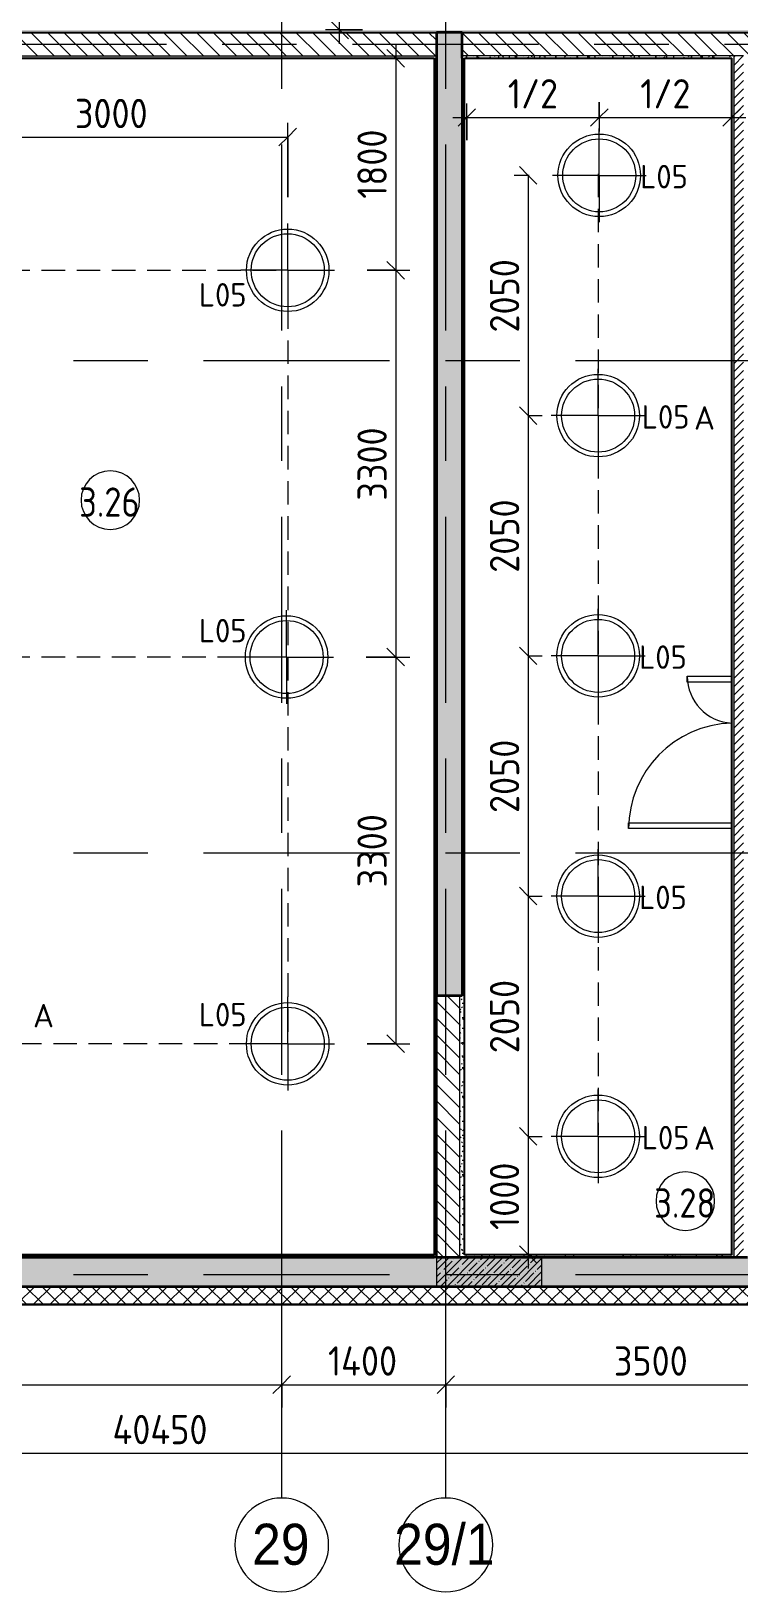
# Model space of a CAD drawing. Header units: millimetres. Extents: x 81682 to 274809, y -8553 to 29000.
# Drawn here: x 103672 to 109710, y -2706 to 10610 of the extents above; entities that cross this region are included whole.
import ezdxf

# ---------------------------------------------------------------- set-up
doc = ezdxf.new("R2010")
doc.units = ezdxf.units.MM
doc.linetypes.add('ADSK_Штрих_ш2 п1', pattern=[300, 200, -100])
doc.linetypes.add('Осевая', pattern=[3175, 635, -476.25, 1587.5, -476.25])
for name, color, linetype, lineweight in [('A-ANNO-DIMS', 7, 'Continuous', 9), ('A-ANNO-DIMS-100', 7, 'Continuous', 9), ('A-AREA-IDEN', 7, 'Continuous', 9), ('A-DETL-1', 7, 'ADSK_Штрих_ш2 п1', 9), ('A-DOOR', 7, 'Continuous', 9), ('A-DOOR-1', 7, 'Continuous', 13), ('A-WALL', 7, 'Continuous', 9), ('E-LITE-EQPM-IDEN', 7, 'Continuous', 9), ('I-WALL', 7, 'Continuous', 9), ('S-COLS', 7, 'Continuous', 9), ('Оси', 7, 'Continuous', 9), ('Оси-1', 7, 'Continuous', 20), ('Оси-2', 7, 'Осевая', 9)]:
    doc.layers.add(name, color=color, linetype=linetype, lineweight=lineweight)
for name, color, linetype, lineweight, true_color in [('A-ANNO-NOTE', 1, 'Continuous', 9, 0xff0000), ('A-WALL-2', 254, 'Continuous', 25, 0xbebebe), ('A-WALL-3', 254, 'Continuous', 35, 0xbebebe), ('A-WALL-4', 7, 'Continuous', 35, 0x3c3c3c), ('A-WALL-6', 7, 'Continuous', 25, 0x3c3c3c), ('A-WALL-FNSH-1', 254, 'Continuous', 9, 0xbebebe), ('A-WALL-FNSH-2', 254, 'Continuous', 13, 0xbebebe), ('A-WALL-FNSH-3', 7, 'Continuous', 13, 0x3c3c3c), ('G-ANNO-TEXT-1', 1, 'Continuous', 9, 0xff0000)]:
    doc.layers.add(name, color=color, linetype=linetype, lineweight=lineweight, true_color=true_color)
doc.styles.add('Arial', font='arial.ttf', dxfattribs={"width": 0.9, "height": 350})
doc.styles.add('GOST Common', font='GOST_Common.ttf', dxfattribs={"height": 200})
doc.styles.add('GOST Common_1', font='GOST_Common.ttf', dxfattribs={"width": 0.9, "height": 250})
doc.styles.add('ISOCPEUR', font='isocpeur.ttf', dxfattribs={"width": 0.9, "height": 250})
doc.styles.add('ISOCPEUR_1', font='isocpeur.ttf', dxfattribs={"width": 0.9, "height": 250})
doc.styles.add('ISOCPEUR_2', font='isocpeur.ttf', dxfattribs={"height": 200})
doc.dimstyles.new('ISO-2_5_0_9К_БОЛЬШОЙ', dxfattribs={"dimscale": 304.8, "dimtxt": 248.995294, "dimasz": 0.492126, "dimexe": 0.393701, "dimexo": 0.984252, "dimgap": 0, "dimtad": 1, "dimdec": 0, "dimrnd": 10, "dimzin": 0, "dimdsep": 46, "dimtxsty": 'ISOCPEUR', "dimblk1": 'OBLIQUE', "dimblk2": 'OBLIQUE', "dimsah": 1, "dimcen": 0.09, "dimdle": 0.393701, "dimazin": 0, "dimtfac": 1, "dimtdec": 4, "dimtix": 1, "dimtmove": 0, "dimatfit": 3, "dimfxl": 1, "dimtvp": 1, "dimtolj": 1, "dimtzin": 0, "dimarcsym": 2})
doc.dimstyles.new('ISO-2_5_0_9К_БОЛЬШОЙ_1', dxfattribs={"dimscale": 304.8, "dimtxt": 248.995294, "dimasz": 0.492126, "dimexe": 0.393701, "dimexo": 0.984252, "dimgap": 0, "dimtad": 1, "dimdec": 0, "dimrnd": 10, "dimzin": 0, "dimdsep": 46, "dimtxsty": 'ISOCPEUR_1', "dimblk1": 'OBLIQUE', "dimblk2": 'OBLIQUE', "dimsah": 1, "dimcen": 0.09, "dimdle": 0.393701, "dimazin": 0, "dimtfac": 1, "dimtdec": 4, "dimtix": 1, "dimtmove": 0, "dimatfit": 3, "dimfxl": 1, "dimtvp": 1, "dimtolj": 1, "dimtzin": 0, "dimarcsym": 2})
pattern_1 = [(135, (0, 0), (-70.71068, -70.71068), [])]
pattern_2 = [(45, (0, 0), (-57.024626, 57.024626), []), (45, (57.025, 0), (-57.024626, 57.024626), [100.806, -20.161, 3.353, -16.808])]
pattern_3 = [(0, (0, 0), (121.92, 30.48), [10.058, -81.382, 10.058, -81.382, -487.68]), (0, (0, 0), (121.92, 30.48), [-182.88, 10.058, -172.822, 10.058, -81.382, -213.36]), (0, (0, 0), (121.92, 30.48), [-457.2, 10.058, -50.902, 10.058, -142.342]), (120, (45.72, 15.24), (-87.356454, 90.345817), [10.058, -81.382, 10.058, -81.382, -487.68]), (120, (45.72, 15.24), (-87.356454, 90.345817), [-182.88, 10.058, -172.822, 10.058, -81.382, -213.36]), (120, (45.72, 15.24), (-87.356454, 90.345817), [-457.2, 10.058, -50.902, 10.058, -142.342]), (240, (60.96, 76.2), (-34.563546, -120.825817), [10.058, -81.382, 10.058, -81.382, -487.68]), (240, (60.96, 76.2), (-34.563546, -120.825817), [-182.88, 10.058, -172.822, 10.058, -81.382, -213.36]), (240, (60.96, 76.2), (-34.563546, -120.825817), [-457.2, 10.058, -50.902, 10.058, -142.342])]

# ---------------------------------------------------------------- blocks, each defined once
blk = doc.blocks.new('110_Дверь_СКБ_2Ст - Д-5_п_ Из игровой в коридор-32351726-План расстановки осветительного оборудования 3 этажа в осях 23-33')
at = {"layer": 'A-DOOR'}
for centre, radius, start, end in [((-638, -40), 400, 270, 357.1167), ((662, -40), 900, 181.2776, 270)]:
    blk.add_arc(centre, radius, start, end, dxfattribs=at)
at = {"layer": 'A-DOOR-1'}
for p, q in [((-638, -440), (-638, -60)), ((-588, -60), (-588, -440)), ((612, -940), (612, -60)), ((662, -60), (662, -940)), ((-588, -440), (-638, -440)), ((662, -940), (612, -940))]:
    blk.add_line(p, q, dxfattribs=at)
blk = doc.blocks.new('Ось сетки - D8-29747960-План расстановки осветительного оборудования 3 этажа в осях 23-33')
at = {"layer": 'Оси-1'}
for start, end in [(360, 180), (180, 360)]:
    blk.add_arc((0, 0), 4, start, end, dxfattribs=at)
blk = doc.blocks.new('DIMBLOCK15-План расстановки осветительного оборудования 3 этажа в осях 23-33')
at = {"layer": 'A-ANNO-DIMS-100'}
for p, q in [((102861, 9196), (102861, 9827)), ((105861, 9195), (105861, 9827)), ((102741, 9707), (105861, 9707)), ((102861, 9707), (102861, 9196)), ((105861, 9707), (105861, 9195))]:
    blk.add_line(p, q, dxfattribs=at)
at = {"layer": 'A-ANNO-DIMS-100', "lineweight": 20}
for p, q in [((102861, 9707), (102936, 9782)), ((105861, 9707), (105936, 9782)), ((102861, 9707), (102786, 9632)), ((105861, 9707), (105786, 9632))]:
    blk.add_line(p, q, dxfattribs=at)
at = {"layer": 'A-ANNO-DIMS-100', "color": 0, "insert": (104045, 10033), "char_height": 250, "width": 758.48, "attachment_point": 1, "line_spacing_factor": 1.149209, "style": 'ISOCPEUR_1'}
blk.add_mtext('3000', dxfattribs=at)
blk = doc.blocks.new('_Oblique')
at = {"color": 0, "linetype": 'ByBlock', "lineweight": -2}
blk.add_line((-0.5, -0.5), (0.5, 0.5), dxfattribs=at)
blk = doc.blocks.new('DIMBLOCK16-План расстановки осветительного оборудования 3 этажа в осях 23-33')
at = {"layer": 'A-ANNO-DIMS-100', "lineweight": 20}
for p, q in [((106783, 10379), (106708, 10454)), ((106783, 10379), (106858, 10304)), ((106783, 8570), (106708, 8645)), ((106783, 8570), (106858, 8495))]:
    blk.add_line(p, q, dxfattribs=at)
at = {"layer": 'A-ANNO-DIMS-100'}
for p, q in [((106783, 10499), (106783, 8570)), ((106589, 10379), (106903, 10379)), ((106783, 10379), (106589, 10379)), ((106539, 8570), (106903, 8570)), ((106783, 8570), (106539, 8570))]:
    blk.add_line(p, q, dxfattribs=at)
at = {"layer": 'A-ANNO-DIMS-100', "color": 0, "insert": (106456, 9180), "char_height": 250, "width": 706.76, "attachment_point": 1, "rotation": 90, "line_spacing_factor": 1.149209, "style": 'ISOCPEUR'}
blk.add_mtext('\u200e1800', dxfattribs=at)
blk = doc.blocks.new('DIMBLOCK17-План расстановки осветительного оборудования 3 этажа в осях 23-33')
at = {"layer": 'A-ANNO-DIMS-100'}
for p, q in [((106539, 8570), (106903, 8570)), ((106783, 8570), (106539, 8570)), ((106783, 8570), (106783, 5270)), ((106530, 5270), (106903, 5270)), ((106783, 5270), (106530, 5270))]:
    blk.add_line(p, q, dxfattribs=at)
at = {"layer": 'A-ANNO-DIMS-100', "lineweight": 20}
for p, q in [((106783, 8570), (106708, 8645)), ((106783, 8570), (106858, 8495)), ((106783, 5270), (106708, 5345)), ((106783, 5270), (106858, 5195))]:
    blk.add_line(p, q, dxfattribs=at)
at = {"layer": 'A-ANNO-DIMS-100', "color": 0, "insert": (106456, 6604), "char_height": 250, "width": 758.48, "attachment_point": 1, "rotation": 90, "line_spacing_factor": 1.149209, "style": 'ISOCPEUR_1'}
blk.add_mtext('3300', dxfattribs=at)
blk = doc.blocks.new('DIMBLOCK18-План расстановки осветительного оборудования 3 этажа в осях 23-33')
at = {"layer": 'A-ANNO-DIMS-100', "lineweight": 20}
for p, q in [((106783, 5270), (106708, 5345)), ((106783, 5270), (106858, 5195)), ((106783, 1970), (106708, 2045)), ((106783, 1970), (106858, 1895))]:
    blk.add_line(p, q, dxfattribs=at)
at = {"layer": 'A-ANNO-DIMS-100'}
for p, q in [((106530, 5270), (106903, 5270)), ((106783, 5270), (106530, 5270)), ((106783, 5270), (106783, 1970)), ((106539, 1970), (106903, 1970)), ((106783, 1970), (106539, 1970))]:
    blk.add_line(p, q, dxfattribs=at)
at = {"layer": 'A-ANNO-DIMS-100', "color": 0, "insert": (106456, 3304), "char_height": 250, "width": 758.48, "attachment_point": 1, "rotation": 90, "line_spacing_factor": 1.149209, "style": 'ISOCPEUR_1'}
blk.add_mtext('3300', dxfattribs=at)
blk = doc.blocks.new('DIMBLOCK19-План расстановки осветительного оборудования 3 этажа в осях 23-33')
at = {"layer": 'A-ANNO-DIMS-100', "lineweight": 20}
for p, q in [((107913, 9380), (107838, 9455)), ((107913, 9380), (107988, 9305)), ((107913, 7330), (107838, 7405)), ((107913, 7330), (107988, 7255))]:
    blk.add_line(p, q, dxfattribs=at)
at = {"layer": 'A-ANNO-DIMS-100'}
for p, q in [((107922, 9380), (107793, 9380)), ((107913, 9380), (107913, 7330)), ((107913, 9380), (107922, 9380)), ((107912, 7330), (108033, 7330)), ((107913, 7330), (107912, 7330))]:
    blk.add_line(p, q, dxfattribs=at)
at = {"layer": 'A-ANNO-DIMS-100', "color": 0, "insert": (107586, 8039), "char_height": 250, "width": 758.48, "attachment_point": 1, "rotation": 90, "line_spacing_factor": 1.149209, "style": 'ISOCPEUR_1'}
blk.add_mtext('2050', dxfattribs=at)
blk = doc.blocks.new('DIMBLOCK20-План расстановки осветительного оборудования 3 этажа в осях 23-33')
at = {"layer": 'A-ANNO-DIMS-100', "lineweight": 20}
for p, q in [((107913, 7330), (107838, 7405)), ((107913, 7330), (107988, 7255)), ((107913, 5280), (107838, 5355)), ((107913, 5280), (107988, 5205))]:
    blk.add_line(p, q, dxfattribs=at)
at = {"layer": 'A-ANNO-DIMS-100'}
for p, q in [((107912, 7330), (108033, 7330)), ((107913, 7330), (107912, 7330)), ((107913, 7330), (107913, 5280)), ((107912, 5280), (108033, 5280)), ((107913, 5280), (107912, 5280))]:
    blk.add_line(p, q, dxfattribs=at)
at = {"layer": 'A-ANNO-DIMS-100', "color": 0, "insert": (107586, 5989), "char_height": 250, "width": 758.48, "attachment_point": 1, "rotation": 90, "line_spacing_factor": 1.149209, "style": 'ISOCPEUR_1'}
blk.add_mtext('2050', dxfattribs=at)
blk = doc.blocks.new('DIMBLOCK21-План расстановки осветительного оборудования 3 этажа в осях 23-33')
at = {"layer": 'A-ANNO-DIMS-100', "lineweight": 20}
for p, q in [((107913, 5280), (107838, 5355)), ((107913, 5280), (107988, 5205)), ((107913, 3230), (107838, 3305)), ((107913, 3230), (107988, 3155))]:
    blk.add_line(p, q, dxfattribs=at)
at = {"layer": 'A-ANNO-DIMS-100'}
for p, q in [((107912, 5280), (108033, 5280)), ((107913, 5280), (107912, 5280)), ((107913, 5280), (107913, 3230)), ((107912, 3230), (108033, 3230)), ((107913, 3230), (107912, 3230))]:
    blk.add_line(p, q, dxfattribs=at)
at = {"layer": 'A-ANNO-DIMS-100', "color": 0, "insert": (107586, 3939), "char_height": 250, "width": 758.48, "attachment_point": 1, "rotation": 90, "line_spacing_factor": 1.149209, "style": 'ISOCPEUR_1'}
blk.add_mtext('2050', dxfattribs=at)
blk = doc.blocks.new('DIMBLOCK22-План расстановки осветительного оборудования 3 этажа в осях 23-33')
at = {"layer": 'A-ANNO-DIMS-100', "lineweight": 20}
for p, q in [((107913, 3230), (107838, 3305)), ((107913, 3230), (107988, 3155)), ((107913, 1180), (107838, 1255)), ((107913, 1180), (107988, 1105))]:
    blk.add_line(p, q, dxfattribs=at)
at = {"layer": 'A-ANNO-DIMS-100'}
for p, q in [((107912, 3230), (108033, 3230)), ((107913, 3230), (107912, 3230)), ((107913, 3230), (107913, 1180)), ((107912, 1180), (108033, 1180)), ((107913, 1180), (107912, 1180))]:
    blk.add_line(p, q, dxfattribs=at)
at = {"layer": 'A-ANNO-DIMS-100', "color": 0, "insert": (107586, 1889), "char_height": 250, "width": 758.48, "attachment_point": 1, "rotation": 90, "line_spacing_factor": 1.149209, "style": 'ISOCPEUR_1'}
blk.add_mtext('2050', dxfattribs=at)
blk = doc.blocks.new('DIMBLOCK23-План расстановки осветительного оборудования 3 этажа в осях 23-33')
at = {"layer": 'A-ANNO-DIMS-100', "lineweight": 20}
for p, q in [((107913, 1180), (107838, 1255)), ((107913, 1180), (107988, 1105)), ((107913, 172), (107838, 247)), ((107913, 172), (107988, 97))]:
    blk.add_line(p, q, dxfattribs=at)
at = {"layer": 'A-ANNO-DIMS-100'}
for p, q in [((107912, 1180), (108033, 1180)), ((107913, 1180), (107912, 1180)), ((107913, 1180), (107913, 52)), ((109313, 172), (107793, 172)), ((107913, 172), (109313, 172))]:
    blk.add_line(p, q, dxfattribs=at)
at = {"layer": 'A-ANNO-DIMS-100', "color": 0, "insert": (107586, 381), "char_height": 250, "width": 706.76, "attachment_point": 1, "rotation": 90, "line_spacing_factor": 1.149209, "style": 'ISOCPEUR'}
blk.add_mtext('\u200e1000', dxfattribs=at)
blk = doc.blocks.new('Марка_Помещения - Номер-25198446-План расстановки осветительного оборудования 3 этажа в осях 23-33')
at = {"layer": 'A-AREA-IDEN'}
for start, end in [(360, 180), (180, 360)]:
    blk.add_arc((0, 0), 2.5, start, end, dxfattribs=at)
blk = doc.blocks.new('DIMBLOCK77-План расстановки осветительного оборудования 3 этажа в осях 23-33')
at = {"layer": 'A-ANNO-DIMS-100'}
for p, q in [((107389, 9680), (107389, 9994)), ((108519, 10005), (108519, 9754)), ((108519, 9874), (108519, 10005)), ((107269, 9874), (108519, 9874)), ((107389, 9874), (107389, 9680))]:
    blk.add_line(p, q, dxfattribs=at)
at = {"layer": 'A-ANNO-DIMS-100', "lineweight": 20}
for p, q in [((107389, 9874), (107314, 9799)), ((107389, 9874), (107464, 9949)), ((108519, 9874), (108444, 9799)), ((108519, 9874), (108594, 9949))]:
    blk.add_line(p, q, dxfattribs=at)
at = {"layer": 'A-ANNO-DIMS-100', "color": 0, "insert": (107739, 10201), "char_height": 250, "width": 517.14, "attachment_point": 1, "line_spacing_factor": 1.149209, "style": 'ISOCPEUR_1'}
blk.add_mtext('1/2', dxfattribs=at)
blk = doc.blocks.new('DIMBLOCK78-План расстановки осветительного оборудования 3 этажа в осях 23-33')
at = {"layer": 'A-ANNO-DIMS-100'}
for p, q in [((108519, 10005), (108519, 9754)), ((108519, 9874), (108519, 10005)), ((109649, 9680), (109649, 9994)), ((108519, 9874), (109769, 9874)), ((109649, 9874), (109649, 9680))]:
    blk.add_line(p, q, dxfattribs=at)
at = {"layer": 'A-ANNO-DIMS-100', "lineweight": 20}
for p, q in [((108519, 9874), (108444, 9799)), ((108519, 9874), (108594, 9949)), ((109649, 9874), (109574, 9799)), ((109649, 9874), (109724, 9949))]:
    blk.add_line(p, q, dxfattribs=at)
at = {"layer": 'A-ANNO-DIMS-100', "color": 0, "insert": (108869, 10201), "char_height": 250, "width": 517.14, "attachment_point": 1, "line_spacing_factor": 1.149209, "style": 'ISOCPEUR_1'}
blk.add_mtext('1/2', dxfattribs=at)
blk = doc.blocks.new('DIMBLOCK89-План расстановки осветительного оборудования 3 этажа в осях 23-33')
at = {"layer": 'A-ANNO-DIMS-100'}
for p, q in [((106498, 11721), (106184, 11721)), ((106304, 10501), (106304, 11841)), ((106304, 11721), (106498, 11721)), ((106498, 10621), (106184, 10621)), ((106304, 10621), (106498, 10621))]:
    blk.add_line(p, q, dxfattribs=at)
at = {"layer": 'A-ANNO-DIMS-100', "lineweight": 20}
for p, q in [((106304, 11721), (106229, 11796)), ((106304, 11721), (106379, 11646)), ((106304, 10621), (106229, 10696)), ((106304, 10621), (106379, 10546))]:
    blk.add_line(p, q, dxfattribs=at)
at = {"layer": 'A-ANNO-DIMS-100', "color": 0, "insert": (105977, 10898), "char_height": 250, "width": 655.05, "attachment_point": 1, "rotation": 90, "line_spacing_factor": 1.149209, "style": 'ISOCPEUR_1'}
blk.add_mtext('1100', dxfattribs=at)
blk = doc.blocks.new('DIMBLOCK116-План расстановки осветительного оборудования 3 этажа в осях 23-33')
at = {"layer": 'A-ANNO-DIMS-100'}
for p, q in [((100710, -1133), (100710, -819)), ((105810, -1133), (105810, -819)), ((100710, -939), (105810, -939)), ((100710, -939), (100710, -1133)), ((105810, -939), (105810, -1133))]:
    blk.add_line(p, q, dxfattribs=at)
at = {"layer": 'A-ANNO-DIMS-100', "lineweight": 20}
for p, q in [((100710, -939), (100785, -864)), ((105810, -939), (105885, -864)), ((100710, -939), (100635, -1014)), ((105810, -939), (105735, -1014))]:
    blk.add_line(p, q, dxfattribs=at)
at = {"layer": 'A-ANNO-DIMS-100', "color": 0, "insert": (102966, -612), "char_height": 250, "width": 706.76, "attachment_point": 1, "line_spacing_factor": 1.149209, "style": 'ISOCPEUR_1'}
blk.add_mtext('5100', dxfattribs=at)
blk = doc.blocks.new('DIMBLOCK117-План расстановки осветительного оборудования 3 этажа в осях 23-33')
at = {"layer": 'A-ANNO-DIMS-100'}
for p, q in [((105810, -1133), (105810, -819)), ((107210, -1133), (107210, -819)), ((105810, -939), (107210, -939)), ((105810, -939), (105810, -1133)), ((107210, -939), (107210, -1133))]:
    blk.add_line(p, q, dxfattribs=at)
at = {"layer": 'A-ANNO-DIMS-100', "lineweight": 20}
for p, q in [((105810, -939), (105885, -864)), ((107210, -939), (107285, -864)), ((105810, -939), (105735, -1014)), ((107210, -939), (107135, -1014))]:
    blk.add_line(p, q, dxfattribs=at)
at = {"layer": 'A-ANNO-DIMS-100', "color": 0, "insert": (106204, -612), "char_height": 250, "width": 735.49, "attachment_point": 1, "line_spacing_factor": 1.149209, "style": 'ISOCPEUR_1'}
blk.add_mtext('1400', dxfattribs=at)
blk = doc.blocks.new('DIMBLOCK118-План расстановки осветительного оборудования 3 этажа в осях 23-33')
at = {"layer": 'A-ANNO-DIMS-100'}
for p, q in [((107210, -1133), (107210, -819)), ((110710, -1133), (110710, -819)), ((107210, -939), (110710, -939)), ((107210, -939), (107210, -1133)), ((110710, -939), (110710, -1133))]:
    blk.add_line(p, q, dxfattribs=at)
at = {"layer": 'A-ANNO-DIMS-100', "lineweight": 20}
for p, q in [((107210, -939), (107285, -864)), ((110710, -939), (110785, -864)), ((107210, -939), (107135, -1014)), ((110710, -939), (110635, -1014))]:
    blk.add_line(p, q, dxfattribs=at)
at = {"layer": 'A-ANNO-DIMS-100', "color": 0, "insert": (108644, -612), "char_height": 250, "width": 758.48, "attachment_point": 1, "line_spacing_factor": 1.149209, "style": 'ISOCPEUR_1'}
blk.add_mtext('3500', dxfattribs=at)
blk = doc.blocks.new('DIMBLOCK122-План расстановки осветительного оборудования 3 этажа в осях 23-33')
at = {"layer": 'A-ANNO-DIMS-100'}
for p, q in [((84560, -1718), (84560, -1404)), ((125010, -1718), (125010, -1404)), ((84440, -1524), (125130, -1524)), ((84560, -1524), (84560, -1718)), ((125010, -1524), (125010, -1718))]:
    blk.add_line(p, q, dxfattribs=at)
at = {"layer": 'A-ANNO-DIMS-100', "lineweight": 20}
for p, q in [((84560, -1524), (84635, -1449)), ((125010, -1524), (125085, -1449)), ((84560, -1524), (84485, -1599)), ((125010, -1524), (124935, -1599))]:
    blk.add_line(p, q, dxfattribs=at)
at = {"layer": 'A-ANNO-DIMS-100', "color": 0, "insert": (104366, -1197), "char_height": 250, "width": 1005.56, "attachment_point": 1, "line_spacing_factor": 1.149209, "style": 'ISOCPEUR_1'}
blk.add_mtext('40450', dxfattribs=at)

msp = doc.modelspace()

# ---------------------------------------------------------------- hatches: boundary and pattern name
at = {"layer": 'A-WALL'}
h = msp.add_hatch(dxfattribs=at)
h.set_pattern_fill('FP_1', color=256, style=0, pattern_type=2)
h.set_pattern_definition([(45, (0, 0), (-70.71068, 70.71068), []), (135, (0, 0), (-70.71068, -70.71068), [])])
h.paths.add_polyline_path([(125080, -250), (125080, -100), (89210, -100), (89210, -250), (122708.8, -250)])
at = {"layer": 'I-WALL'}
h = msp.add_hatch(dxfattribs=at)
h.set_pattern_fill('FP_2', color=256, style=0, pattern_type=2)
h.set_pattern_definition(pattern_1)
h.paths.add_polyline_path([(104902.7, 10400), (107130, 10400), (107130, 10600), (101610, 10600), (101610, 10400), (102359, 10400)])
h.paths.add_polyline_path([(89610, 10400), (94210, 10400), (94210, 10600), (89610, 10600), (89610, 10473.2)])
h = msp.add_hatch(dxfattribs=at)
h.set_pattern_fill('FP_21', color=256, style=0, pattern_type=2)
h.set_pattern_definition(pattern_3)
h.paths.add_polyline_path([(121210, 10600), (121210, 10620), (100829, 10620), (100829, 10600), (120165.1, 10600)])
h = msp.add_hatch(dxfattribs=at)
h.set_pattern_fill('FP_3', color=256, style=0, pattern_type=2)
h.set_pattern_definition(pattern_2)
h.paths.add_polyline_path([(107350, 2380), (107350, 10600), (107130, 10600), (107130, 2380), (107330, 2380)])
h = msp.add_hatch(dxfattribs=at)
h.set_pattern_fill('FP_2', color=256, style=0, pattern_type=2)
h.set_pattern_definition(pattern_1)
h.paths.add_polyline_path([(111930, 10400), (111930, 10600), (107350, 10600), (107350, 10400), (111262, 10400)])
h.paths.add_polyline_path([(121210, 10400), (121210, 10600), (119330, 10600), (119330, 10400), (121190, 10400)])
h = msp.add_hatch(dxfattribs=at)
h.set_pattern_fill('FP_21', color=256, style=0, pattern_type=2)
h.set_pattern_definition(pattern_3)
h.paths.add_polyline_path([(107130, 10380), (107130, 10400), (101610, 10400), (101610, 10380), (107110, 10380)])
h = msp.add_hatch(dxfattribs=at)
h.set_pattern_fill('FP_21', color=256, style=0, pattern_type=2)
h.set_pattern_definition(pattern_3)
h.paths.add_polyline_path([(109670, 10380), (109670, 10400), (107350, 10400), (107350, 10380), (109650, 10380)])
h = msp.add_hatch(dxfattribs=at)
h.set_pattern_fill('FP_4', color=256, style=0, pattern_type=2)
h.set_pattern_definition([(45, (0, 0), (-35.35534, 35.35534), [])])
h.paths.add_polyline_path([(109750, 150), (109750, 10400), (109670, 10400), (109670, 150)])
h = msp.add_hatch(dxfattribs=at)
h.set_pattern_fill('FP_21', color=256, style=0, pattern_type=2)
h.set_pattern_definition(pattern_3)
h.paths.add_polyline_path([(107110, 150), (107130, 150), (107130, 10380), (107110, 10380), (107110, 170)])
h = msp.add_hatch(dxfattribs=at)
h.set_pattern_fill('FP_21', color=256, style=0, pattern_type=2)
h.set_pattern_definition(pattern_3)
h.paths.add_polyline_path([(107370, 2400), (107370, 10380), (107350, 10380), (107350, 2400)])
h = msp.add_hatch(dxfattribs=at)
h.set_pattern_fill('FP_21', color=256, style=0, pattern_type=2)
h.set_pattern_definition(pattern_3)
h.paths.add_polyline_path([(109670, 150), (109670, 10380), (109650, 10379), (109650, 150)])
h = msp.add_hatch(dxfattribs=at)
h.set_pattern_fill('FP_21', color=256, style=0, pattern_type=2)
h.set_pattern_definition(pattern_3)
h.paths.add_polyline_path([(107350, 2380), (107370, 2380), (107370, 2400), (107350, 2400)])
h = msp.add_hatch(dxfattribs=at)
h.set_pattern_fill('FP_2', color=256, style=0, pattern_type=2)
h.set_pattern_definition(pattern_1)
h.paths.add_polyline_path([(107130, 150), (107330, 150), (107330, 2380), (107130, 2380), (107130, 523.4)])
h = msp.add_hatch(dxfattribs=at)
h.set_pattern_fill('FP_21', color=256, style=0, pattern_type=2)
h.set_pattern_definition(pattern_3)
h.paths.add_polyline_path([(107370, 150), (107370, 2380), (107330, 2380), (107330, 150)])
h = msp.add_hatch(dxfattribs=at)
h.set_pattern_fill('FP_3', color=256, style=0, pattern_type=2)
h.set_pattern_definition(pattern_2)
h.paths.add_polyline_path([(123730, -100), (123730, 150), (102630, 150), (102630, -100), (122708.8, -100)])
h.paths.add_polyline_path([(101730, -100), (101730, 150), (99930, 150), (99930, -100)])
h.paths.add_polyline_path([(99030, -100), (99030, 150), (94530, 150), (94530, -100), (94727.9, -100)])
h.paths.add_polyline_path([(93630, -100), (93630, 150), (91040, 150), (91040, -100), (92184.1, -100)])
h = msp.add_hatch(dxfattribs=at)
h.set_pattern_fill('FP_21', color=256, style=0, pattern_type=2)
h.set_pattern_definition(pattern_3)
h.paths.add_polyline_path([(101730, 150), (107110, 150), (107110, 170), (92050, 170), (92051, 150), (101570, 150)])
h = msp.add_hatch(dxfattribs=at)
h.set_pattern_fill('FP_21', color=256, style=0, pattern_type=2)
h.set_pattern_definition(pattern_3)
h.paths.add_polyline_path([(108718.3, 150), (109650, 150), (109649, 170), (107370, 170), (107370, 150), (107446.5, 150)])
at = {"layer": 'S-COLS'}
h = msp.add_hatch(dxfattribs=at)
h.set_pattern_fill('FP_3', color=256, style=0, pattern_type=2)
h.set_pattern_definition(pattern_2)
h.paths.add_polyline_path([(107130, -100), (108030, -100), (108030, 150), (107130, 150)])

# ---------------------------------------------------------------- linework, layer by layer
at = {"layer": 'A-ANNO-NOTE'}
for p, q in [((108519, 9380), (108519, 9780)), ((108519, 9380), (108119, 9380)), ((108519, 9380), (108519, 8980)), ((108519, 9380), (108919, 9380)), ((105861, 8570), (105861, 8970)), ((105861, 8570), (105461, 8570)), ((105861, 8570), (105861, 8170)), ((105861, 8570), (106261, 8570)), ((108510, 7330), (108510, 7730)), ((108510, 7330), (108110, 7330)), ((108510, 7330), (108510, 6930)), ((108510, 7330), (108910, 7330)), ((105851.4, 5270), (105851.4, 5670)), ((108510, 5280), (108510, 5680)), ((105851.4, 5270), (105451.4, 5270)), ((105851.4, 5270), (105851.4, 4870)), ((105851.4, 5270), (106251.4, 5270)), ((108510, 5280), (108110, 5280)), ((108510, 5280), (108510, 4880)), ((108510, 5280), (108910, 5280)), ((108510, 3230), (108510, 3630)), ((108510, 3230), (108110, 3230)), ((108510, 3230), (108510, 2830)), ((108510, 3230), (108910, 3230)), ((105861, 1970), (105861, 2370)), ((105861, 1970), (105461, 1970)), ((105861, 1970), (105861, 1570)), ((105861, 1970), (106261, 1970)), ((108509.5, 1180), (108509.5, 1580)), ((108509.5, 1180), (108109.5, 1180)), ((108509.5, 1180), (108509.5, 780)), ((108509.5, 1180), (108909.5, 1180))]:
    msp.add_line(p, q, dxfattribs=at)
for centre, radius in [((108519, 9380), 352), ((108519, 9380), 311.5), ((105861, 8570), 352), ((105861, 8570), 311.5), ((108510, 7330), 352), ((108510, 7330), 311.5), ((105851.4, 5270), 352), ((108510, 5280), 352), ((105851.4, 5270), 311.5), ((108510, 5280), 311.5), ((108510, 3230), 352), ((108510, 3230), 311.5), ((105861, 1970), 352), ((105861, 1970), 311.5), ((108509.5, 1180), 352), ((108509.5, 1180), 311.5)]:
    msp.add_circle(centre, radius, dxfattribs=at)
at = {"layer": 'A-DETL-1'}
for p, q in [((108510, 9393.9), (108510, 1193.9)), ((102861, 8571), (105861, 8571)), ((105861, 8571), (105861, 1970)), ((102861, 5270.5), (105861, 5270.5)), ((105861, 1970), (102861, 1970))]:
    msp.add_line(p, q, dxfattribs=at)
at = {"layer": 'A-WALL'}
for p, q in [((101610, 10400), (107130, 10400)), ((109750, 10400), (107350, 10400)), ((109670, 150), (109670, 10400)), ((107330, 150), (107330, 2380)), ((89210, -250), (125230, -250))]:
    msp.add_line(p, q, dxfattribs=at)
at = {"layer": 'A-WALL-2'}
for p, q in [((101610, 10600), (121210, 10600)), ((101630, 10380), (107110, 10380)), ((107110, 10380), (107110, 170)), ((107370, 10380), (109650, 10380)), ((107370, 2380), (107370, 10380)), ((109650, 10380), (109650, 10379)), ((107130, 150), (107130, 2400)), ((107130, 2380), (107130, 150)), ((107370, 170), (107370, 2380)), ((107110, 170), (92050, 170)), ((109650, 170), (107370, 170))]:
    msp.add_line(p, q, dxfattribs=at)
at = {"layer": 'A-WALL-3'}
for p, q in [((107130, 2400), (107130, 10380)), ((107350, 10380), (107350, 2380)), ((107350, 2380), (107130, 2380)), ((107130, 150), (102630, 150)), ((102650, 150), (107110, 150)), ((107130, 150), (109783, 150)), ((102630, -100), (125080, -100))]:
    msp.add_line(p, q, dxfattribs=at)
at = {"layer": 'A-WALL-4'}
for p, q in [((107350, 10600), (107130, 10600)), ((107130, 10600), (107130, 2380)), ((107350, 10380), (107350, 10600))]:
    msp.add_line(p, q, dxfattribs=at)
at = {"layer": 'A-WALL-6'}
msp.add_line((109650, 170), (109650, 10379), dxfattribs=at)
at = {"layer": 'A-WALL-FNSH-1'}
msp.add_line((89203.5, -258), (125238, -258), dxfattribs=at)
at = {"layer": 'A-WALL-FNSH-2'}
msp.add_line((89207, -253), (125233, -253), dxfattribs=at)
at = {"layer": 'A-WALL-FNSH-3'}
for p, q in [((101631, 10379), (107109, 10379)), ((107109, 10379), (107109, 171)), ((107371, 10379), (109649, 10379)), ((107371, 171), (107371, 10379)), ((109649, 10379), (109649, 171)), ((107370, 2380), (107370, 170)), ((107109, 171), (101611, 171)), ((107109, 170), (107109, 150)), ((107110, 150), (107110, 170)), ((109649, 171), (107371, 171))]:
    msp.add_line(p, q, dxfattribs=at)
at = {"layer": 'I-WALL'}
for p, q in [((105180, 171), (105180, 170)), ((106230, 171), (106230, 170)), ((107109, 171), (107109, 170))]:
    msp.add_line(p, q, dxfattribs=at)
at = {"layer": 'S-COLS'}
for p, q in [((108030, 150), (107130, 150)), ((107130, 150), (107130, -100)), ((108030, -100), (108030, 150)), ((107130, -100), (108030, -100))]:
    msp.add_line(p, q, dxfattribs=at)
at = {"layer": 'Оси'}
for p, q in [((105810, -1906.3), (105810, 593.7)), ((107210, -1906.3), (107210, 593.7))]:
    msp.add_line(p, q, dxfattribs=at)
at = {"layer": 'Оси-2'}
for p, q in [((105810, 593.7), (105810, 18900)), ((107210, 593.7), (107210, 18900)), ((86251.8, 10500), (122730, 10500)), ((84981.8, 7800), (122730, 7800)), ((84981.8, 3600), (122730, 3600)), ((84981.8, 0), (122730, 0))]:
    msp.add_line(p, q, dxfattribs=at)

# ---------------------------------------------------------------- block references
at = {"layer": 'A-AREA-IDEN', "xscale": 99.99999999999993, "yscale": 99.99999999999993, "zscale": 99.99999999999993}
for p in [(104347.3, 6608.6), (109254.1, 627.9)]:
    msp.add_blockref('Марка_Помещения - Номер-25198446-План расстановки осветительного оборудования 3 этажа в осях 23-33', p, dxfattribs=at)
at = {"layer": 'A-DOOR', "rotation": 269.9999999999999}
msp.add_blockref('110_Дверь_СКБ_2Ст - Д-5_п_ Из игровой в коридор-32351726-План расстановки осветительного оборудования 3 этажа в осях 23-33', (109710, 4467.5), dxfattribs=at)
at = {"layer": 'Оси-1', "xscale": 99.99999999999993, "yscale": 99.99999999999993, "zscale": 99.99999999999993}
for p in [(105810, -2306.3), (107210, -2306.3)]:
    msp.add_blockref('Ось сетки - D8-29747960-План расстановки осветительного оборудования 3 этажа в осях 23-33', p, dxfattribs=at)

# ---------------------------------------------------------------- texts
at = {"layer": 'A-AREA-IDEN', "char_height": 250, "width": 663.797, "attachment_point": 1, "style": 'GOST Common_1'}
for s, insert in [('3.26', (104081.6, 6717.2)), ('3.28', (108988.3, 736.4))]:
    msp.add_mtext(s, dxfattribs=dict(at, insert=insert))
at = {"layer": 'E-LITE-EQPM-IDEN', "char_height": 200, "width": 529.114, "attachment_point": 1, "style": 'GOST Common'}
for insert in [(108868.6, 9469.3), (105103.2, 8460.7), (108882.6, 7419.3), (105103.2, 5595.1), (108859.6, 5369.3), (108859.6, 3319.3), (105103.2, 2318.6), (108882.6, 1269.3)]:
    msp.add_mtext('L05', dxfattribs=dict(at, insert=insert))
at = {"layer": 'G-ANNO-TEXT-1', "char_height": 200, "width": 224.472, "attachment_point": 1, "style": 'ISOCPEUR_2'}
for insert in [(109327.6, 7410.2), (103687.2, 2310.1), (109327.6, 1265.2)]:
    msp.add_mtext('\\fISOCPEUR|b0|i0|c204|p34|;А', dxfattribs=dict(at, insert=insert))
at = {"layer": 'Оси', "char_height": 350, "attachment_point": 1, "style": 'Arial'}
for s, insert, width in [('29', (105557.4, -2125.6), 606.076), ('29/1', (106769.7, -2125.6), 1060.633)]:
    msp.add_mtext(s, dxfattribs=dict(at, insert=insert, width=width))

# ---------------------------------------------------------------- dimensions: what is measured, and where the dimension line sits
at = {"layer": 'A-ANNO-DIMS'}
for base, p1, p2, override, picture, middle in [((106303.982703, 11720.5000056), (106197.9166858, 10621.0000053), (106197.9166858, 11720.5000056), {"dimpost": '<>', "dimfxl": 1099.5}, 'DIMBLOCK89-План расстановки осветительного оборудования 3 этажа в осях 23-33', (106178.982703, 11170.7500055)), ((107912.7, 7330), (108221.5, 9380), (108212.5, 7330), {"dimpost": '<>', "dimfxl": 2050.019972}, 'DIMBLOCK19-План расстановки осветительного оборудования 3 этажа в осях 23-33', (107787.7, 8355)), ((106782.5, 5270), (106239.3, 8570), (106229.7, 5270), {"dimpost": '<>', "dimfxl": 3300.013966}, 'DIMBLOCK17-План расстановки осветительного оборудования 3 этажа в осях 23-33', (106657.5, 6920)), ((107912.7, 5280), (108212.5, 7330), (108212.5, 5280), {"dimpost": '<>', "dimfxl": 2050}, 'DIMBLOCK20-План расстановки осветительного оборудования 3 этажа в осях 23-33', (107787.7, 6305)), ((106782.5, 1970), (106229.7, 5270), (106239.3, 1970), {"dimpost": '<>', "dimfxl": 3300.013966}, 'DIMBLOCK18-План расстановки осветительного оборудования 3 этажа в осях 23-33', (106657.5, 3620)), ((107912.7, 3230), (108212.5, 5280), (108212.5, 3230), {"dimpost": '<>', "dimfxl": 2050}, 'DIMBLOCK21-План расстановки осветительного оборудования 3 этажа в осях 23-33', (107787.7, 4255)), ((107912.7, 1180), (108212.5, 3230), (108212, 1180), {"dimpost": '<>', "dimfxl": 2050.000061}, 'DIMBLOCK22-План расстановки осветительного оборудования 3 этажа в осях 23-33', (107787.7, 2205))]:
    dim = msp.add_linear_dim(base=base, p1=p1, p2=p2, angle=90, dimstyle='ISO-2_5_0_9К_БОЛЬШОЙ_1', override=override, dxfattribs=at)
    dim.commit()
    dim.dimension.update_dxf_attribs({"geometry": picture, "text_midpoint": middle})
for base, p1, p2, text, override, picture, middle in [((106782.5, 8570), (106888.6, 10379), (106239.3, 8570), '\u200e1800', {"dimpost": '<>', "dimfxl": 1921.998607}, 'DIMBLOCK16-План расстановки осветительного оборудования 3 этажа в осях 23-33', (106634.1, 9474.5)), ((107912.7, 171.5), (108212, 1180), (109612.9, 171.5), '\u200e1000', {"dimpost": '<>', "dimfxl": 1726.146424}, 'DIMBLOCK23-План расстановки осветительного оборудования 3 этажа в осях 23-33', (107764.2, 675.8))]:
    dim = msp.add_linear_dim(base=base, p1=p1, p2=p2, angle=90, text=text, dimstyle='ISO-2_5_0_9К_БОЛЬШОЙ', override=override, dxfattribs=at)
    dim.commit()
    dim.dimension.update_dxf_attribs({"geometry": picture, "text_midpoint": middle})
for base, p1, p2, picture, middle in [((108519, 9874.4), (107389.1, 9980.5), (108519, 9705.4), 'DIMBLOCK77-План расстановки осветительного оборудования 3 этажа в осях 23-33', (107954.1, 9999.4)), ((109649, 9874.4), (108519, 9705.4), (109649, 9980.5), 'DIMBLOCK78-План расстановки осветительного оборудования 3 этажа в осях 23-33', (109084, 9999.4))]:
    dim = msp.add_linear_dim(base=base, p1=p1, p2=p2, text='1/2', dimstyle='ISO-2_5_0_9К_БОЛЬШОЙ_1', override={"dimpost": '<>', "dimfxl": 1162.959961}, dxfattribs=at)
    dim.commit()
    dim.dimension.update_dxf_attribs({"geometry": picture, "text_midpoint": middle})
for base, p1, p2, override, picture, middle in [((105861, 9706.9), (102861, 8896.4), (105861, 8895.4), {"dimpost": '<>', "dimfxl": 3000.000167}, 'DIMBLOCK15-План расстановки осветительного оборудования 3 этажа в осях 23-33', (104361, 9831.9)), ((105810, -938.6), (100710, -832.6), (105810, -832.6), {"dimpost": '<>', "dimfxl": 5100}, 'DIMBLOCK116-План расстановки осветительного оборудования 3 этажа в осях 23-33', (103260, -813.6)), ((107210, -938.6), (105810, -832.6), (107210, -832.6), {"dimpost": '<>', "dimfxl": 1400}, 'DIMBLOCK117-План расстановки осветительного оборудования 3 этажа в осях 23-33', (106510, -813.6)), ((110710, -938.6), (107210, -832.6), (110710, -832.6), {"dimpost": '<>', "dimfxl": 3500}, 'DIMBLOCK118-План расстановки осветительного оборудования 3 этажа в осях 23-33', (108960, -813.6)), ((125010, -1524), (84560, -1417.9), (125010, -1417.9), {"dimpost": '<>', "dimfxl": 40450}, 'DIMBLOCK122-План расстановки осветительного оборудования 3 этажа в осях 23-33', (104785, -1399))]:
    dim = msp.add_linear_dim(base=base, p1=p1, p2=p2, dimstyle='ISO-2_5_0_9К_БОЛЬШОЙ_1', override=override, dxfattribs=at)
    dim.commit()
    dim.dimension.update_dxf_attribs({"geometry": picture, "text_midpoint": middle})

doc.saveas('drawing.dxf')
